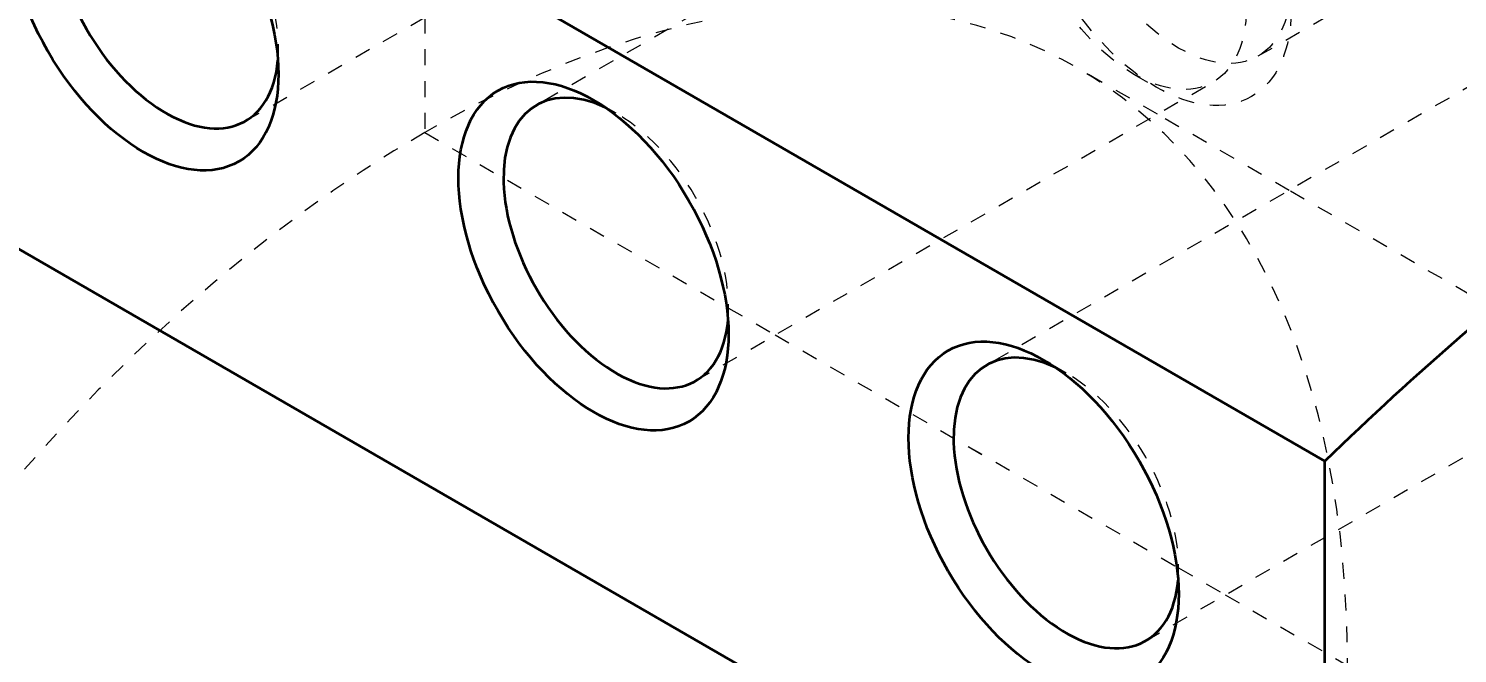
# Model space of a CAD drawing. Header units: millimetres. Extents: x -742 to 742, y -525 to 525.
# Drawn here: x 339.7 to 429.5, y 103.5 to 142.8 of the extents above; entities that cross this region are included whole.
import ezdxf

# ---------------------------------------------------------------- set-up
doc = ezdxf.new("R2010")
doc.units = ezdxf.units.MM
doc.linetypes.add('虚线', pattern=[2, 1, -1])
doc.layers.get('0').update_dxf_attribs({"lineweight": 35})
for name, color, linetype, lineweight in [('尺寸线层', 3, 'Continuous', 18), ('粗实线层', 7, 'Continuous', 35), ('虚线层', 6, '虚线', 18)]:
    doc.layers.add(name, color=color, linetype=linetype, lineweight=lineweight)
doc.styles.add('标准', font='', dxfattribs={"width": 0.667})
doc.styles.get('标准').set_extended_font_data('宋体')
doc.dimstyles.new('标准', dxfattribs={"dimscale": 5, "dimtxt": 3.5, "dimasz": 4, "dimexe": 2, "dimexo": 0, "dimtad": 1, "dimdsep": 46, "dimtxsty": '标准', "dimblk": '_CAXARROW', "dimcen": 0, "dimdle": 6, "dimazin": 2, "dimtfac": 0.707107, "dimtdec": 3, "dimtmove": 2, "dimatfit": 3, "dimfxl": 1, "dimfrac": 2, "dimtolj": 1, "dimarcsym": 0})

# ---------------------------------------------------------------- blocks, each defined once
blk = doc.blocks.new('*X14')
for p, q in [((-575.673, -269.728), (-667.597, -216.656)), ((-575.673, -303.788), (-667.597, -250.716)), ((-575.673, -303.788), (-575.673, -269.728))]:
    blk.add_line(p, q)
for centre in [(-649.919, -240.51), (-621.635, -256.839), (-593.351, -273.169)]:
    blk.add_ellipse(centre, major_axis=(6, -10.392), ratio=0.57735)
for centre, major_axis, start_param, end_param in [((-648.505, -239.693), (5, -8.66), 2.451775, 6.973003), ((-540.318, -369.108), (-77.5, -134.234), 3.92699, 4.255443), ((-620.221, -256.023), (5, -8.66), 2.451776, 6.973002), ((-591.937, -272.353), (5, -8.66), 2.451776, 6.973002)]:
    blk.add_ellipse(centre, major_axis=major_axis, ratio=0.57735, start_param=start_param, end_param=end_param)
at = {"layer": '虚线层', "color": 7}
for p, q in [((-592.694, -228.583), (-625.221, -247.363)), ((-643.505, -248.354), (-610.978, -229.574)), ((-632.242, -241.851), (-632.242, -249.083)), ((-641.434, -245.409), (-641.434, -243.776)), ((-564.41, -244.913), (-596.937, -263.693)), ((-615.221, -264.683), (-582.694, -245.904)), ((-587.694, -245.409), (-586.28, -246.225)), ((-620.221, -247.858), (-621.635, -247.041)), ((-632.242, -249.083), (-613.15, -260.106)), ((-613.15, -261.738), (-613.15, -260.105)), ((-613.15, -260.106), (-610.221, -261.797)), ((-610.221, -261.797), (-584.866, -276.436)), ((-586.937, -281.013), (-554.41, -262.234)), ((-591.937, -264.188), (-593.351, -263.371)), ((-584.866, -278.068), (-584.866, -276.435)), ((-584.866, -276.436), (-581.937, -278.126)), ((-581.937, -278.126), (-540.318, -302.155))]:
    blk.add_line(p, q, dxfattribs=at)
for centre, major_axis in [((-586.28, -236.427), (-6, 10.392)), ((-587.694, -237.244), (-5, 8.66))]:
    blk.add_ellipse(centre, major_axis=major_axis, ratio=0.57735, dxfattribs=at)
for centre, major_axis, start_param, end_param in [((-648.505, -239.693), (5, -8.66), 0.689817, 2.451775), ((-620.221, -256.023), (5, -8.66), 0.689817, 2.451776), ((-632.242, -316.036), (41, 71.014), 0.785397, 3.926992), ((-591.937, -272.353), (5, -8.66), 0.689817, 2.451776)]:
    blk.add_ellipse(centre, major_axis=major_axis, ratio=0.57735, start_param=start_param, end_param=end_param, dxfattribs=at)
blk = doc.blocks.new('*X15')
at = {"layer": '虚线层', "color": 7}
for p, q in [((-579.866, -244.271), (-558.602, -231.994)), ((-632.242, -241.851), (-632.242, -249.083)), ((-586.204, -247.93), (-591.242, -245.021)), ((-577.92, -252.713), (-586.204, -247.93)), ((-632.242, -249.083), (-613.269, -260.037)), ((-557.92, -264.26), (-577.92, -252.713)), ((-613.269, -260.037), (-613.15, -260.106)), ((-613.15, -260.106), (-610.221, -261.797)), ((-610.221, -261.797), (-584.984, -276.367)), ((-584.984, -276.367), (-584.866, -276.436)), ((-584.866, -276.436), (-581.937, -278.126)), ((-581.937, -278.126), (-540.318, -302.155))]:
    blk.add_line(p, q, dxfattribs=at)
for centre, major_axis in [((-586.28, -236.427), (-6, 10.392)), ((-584.866, -235.611), (-5, 8.66))]:
    blk.add_ellipse(centre, major_axis=major_axis, ratio=0.57735, dxfattribs=at)
blk.add_ellipse((-632.242, -316.036), major_axis=(41, 71.014), ratio=0.57735, start_param=3.926992, end_param=7.068582, dxfattribs=at)
blk = doc.blocks.new('*X13')
at = {"color": 0, "linetype": 'ByBlock'}
for name in ['*X15', '*X14']:
    blk.add_blockref(name, (0, 0), dxfattribs=at)
blk = doc.blocks.new('*X32')
at = {"color": 0, "char_height": 17.5, "attachment_point": 1, "rotation": 10.42095, "line_spacing_factor": 1.15057, "style": '标准'}
for s, insert, width in [('\\T1.1;{\\H0.707107x;+0.02}', (125.991, 128.019), 127.48518), ('\\T1.1;2*%%C20', (82.903, 110.386), 314.72423), ('\\T1.1;{\\H0.707107x;0}', (135.093, 114.674), 127.48518)]:
    blk.add_mtext(s, dxfattribs=dict(at, insert=insert, width=width))
blk = doc.blocks.new('*X31')
at = {"layer": '尺寸线层'}
for points in [[(3.067, 72.209), (23.189, 73.368), (22.285, 78.285)], [(-16.603, 68.591), (-35.821, 62.515), (-36.725, 67.433)]]:
    blk.add_hatch(color=0, dxfattribs=at).paths.add_polyline_path(points, flags=0)
at = {"layer": '尺寸线层', "color": 0}
blk.add_line((164.465, 101.892), (-46.108, 63.165), dxfattribs=at)
blk.add_blockref('*X32', (0, 0), dxfattribs=at)
blk = doc.blocks.new('_CAXARROW')
blk.add_hatch(color=0).paths.add_polyline_path([(0, 0), (-1, 0.125), (-1, -0.125)], flags=0)

msp = doc.modelspace()

# ---------------------------------------------------------------- block references
at = {"layer": '粗实线层'}
msp.add_blockref('*X13', (996.816, 385.306), dxfattribs=at)

# ---------------------------------------------------------------- dimensions: what is measured, and where the dimension line sits
at = {"layer": '尺寸线层'}
dim = msp.add_diameter_dim_2p(p1=(-16.603, 68.591), p2=(3.067, 72.209), dimstyle='标准', override={"dimpost": '2*%%C<>', "dimsah": 1, "dimtol": 1, "dimtp": 0.02, "dimtm": 0, "dimtfill": 1, "dimtzin": 8, "dimarcsym": 0}, dxfattribs=at)
dim.commit()
dim.dimension.update_dxf_attribs({"geometry": '*X31', "text_midpoint": (125.774, 94.776), "dimtype": 163})

doc.saveas('drawing.dxf')
